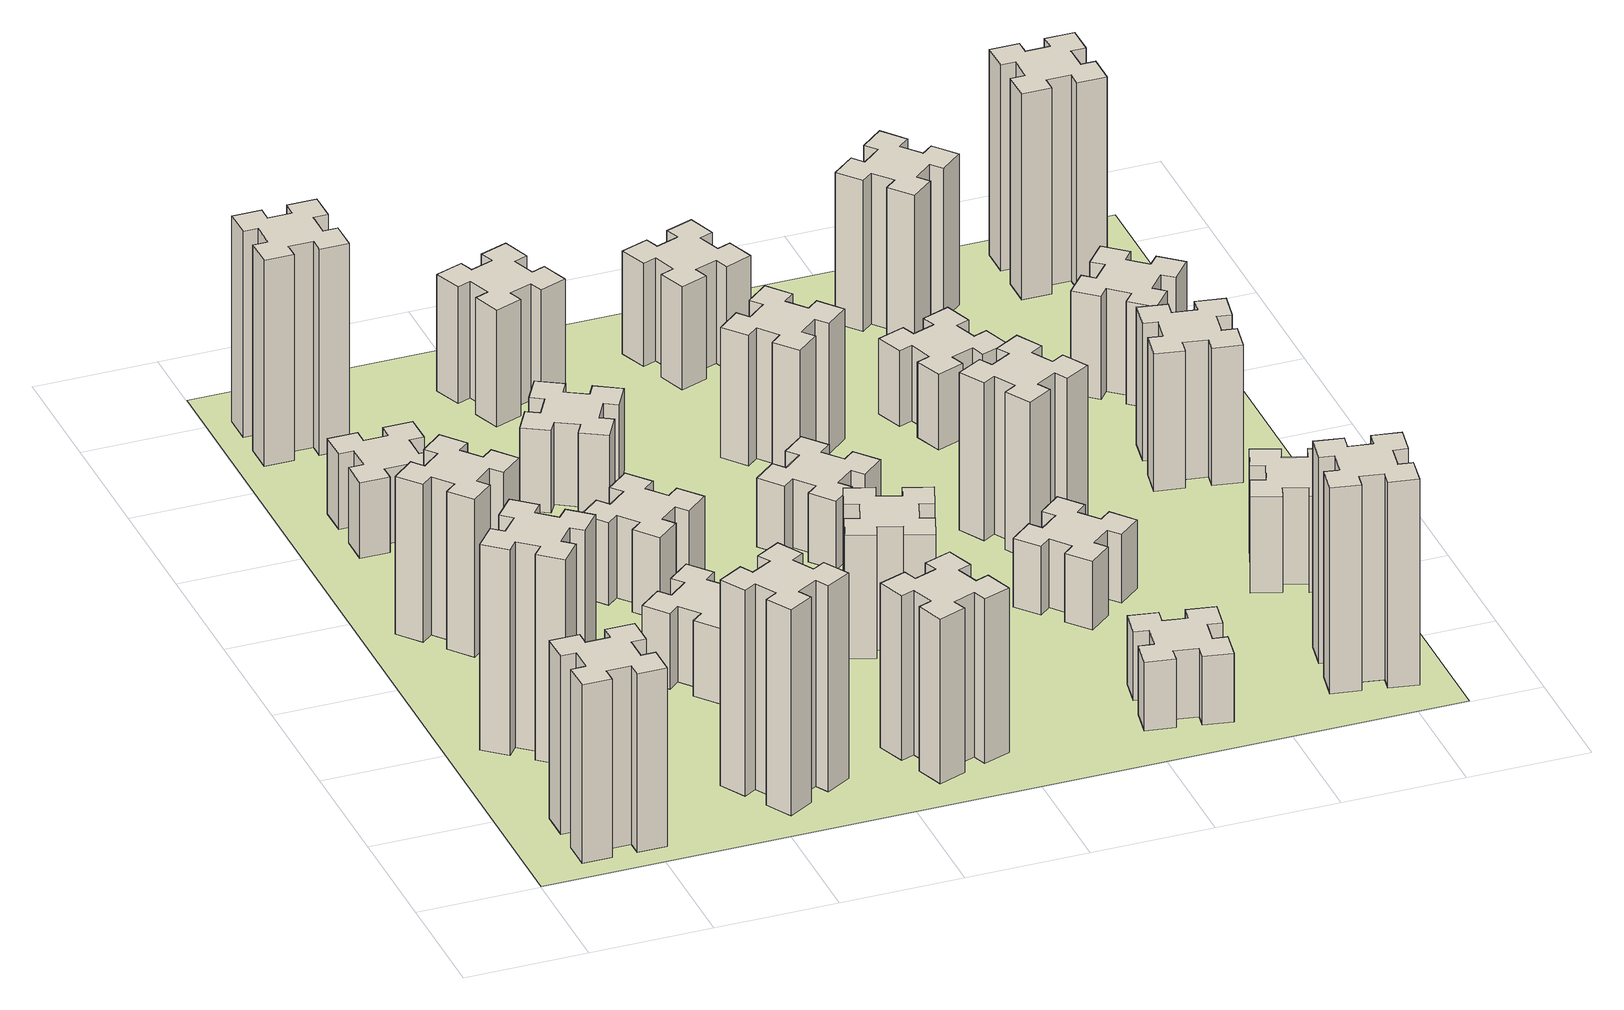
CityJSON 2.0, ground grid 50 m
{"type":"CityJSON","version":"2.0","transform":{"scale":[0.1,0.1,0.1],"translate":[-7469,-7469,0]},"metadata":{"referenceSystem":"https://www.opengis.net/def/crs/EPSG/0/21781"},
"CityObjects":{
"building1":{"type":"Building","attributes":{"class":"1000","function":"1000","usage":"1000","yearOfConstruction":2016,"roofType":"1000","measuredHeight":78,"storeysAboveGround":30,"storeysBelowGround":0},"geometry":[{"type":"Solid","lod":"1","boundaries":[[[[0,1,2,3,4,5,6,7,8,9,10,11,12,13,14,15,16,17,18,19]],[[17,16,20,21]],[[16,15,22,20]],[[15,14,23,22]],[[14,13,24,23]],[[13,12,25,24]],[[12,11,26,25]],[[11,10,27,26]],[[10,9,28,27]],[[9,8,29,28]],[[8,7,30,29]],[[7,6,31,30]],[[6,5,32,31]],[[5,4,33,32]],[[4,3,34,33]],[[3,2,35,34]],[[2,1,36,35]],[[1,0,37,36]],[[0,19,38,37]],[[19,18,39,38]],[[18,17,21,39]],[[24,25,26,27,28,29,30,31,32,33,34,35,36,37,38,39,21,20,22,23]]]]}]},
"building2":{"type":"Building","attributes":{"class":"1000","function":"1000","usage":"1000","yearOfConstruction":2016,"roofType":"1000","measuredHeight":90,"storeysAboveGround":30,"storeysBelowGround":0},"geometry":[{"type":"Solid","lod":"1","boundaries":[[[[40,41,42,43,44,45,46,47,48,49,50,51,52,53,54,55,56,57,58,59]],[[57,56,60,61]],[[56,55,62,60]],[[55,54,63,62]],[[54,53,64,63]],[[53,52,65,64]],[[52,51,66,65]],[[51,50,67,66]],[[50,49,68,67]],[[49,48,69,68]],[[48,47,70,69]],[[47,46,71,70]],[[46,45,72,71]],[[45,44,73,72]],[[44,43,74,73]],[[43,42,75,74]],[[42,41,76,75]],[[41,40,77,76]],[[40,59,78,77]],[[59,58,79,78]],[[58,57,61,79]],[[64,65,66,67,68,69,70,71,72,73,74,75,76,77,78,79,61,60,62,63]]]]}]},
"building3":{"type":"Building","attributes":{"class":"1000","function":"1000","usage":"1000","yearOfConstruction":2016,"roofType":"1000","measuredHeight":69,"storeysAboveGround":30,"storeysBelowGround":0},"geometry":[{"type":"Solid","lod":"1","boundaries":[[[[80,81,82,83,84,85,86,87,88,89,90,91,92,93,94,95,96,97,98,99]],[[97,96,100,101]],[[96,95,102,100]],[[95,94,103,102]],[[94,93,104,103]],[[93,92,105,104]],[[92,91,106,105]],[[91,90,107,106]],[[90,89,108,107]],[[89,88,109,108]],[[88,87,110,109]],[[87,86,111,110]],[[86,85,112,111]],[[85,84,113,112]],[[84,83,114,113]],[[83,82,115,114]],[[82,81,116,115]],[[81,80,117,116]],[[80,99,118,117]],[[99,98,119,118]],[[98,97,101,119]],[[104,105,106,107,108,109,110,111,112,113,114,115,116,117,118,119,101,100,102,103]]]]}]},
"building4":{"type":"Building","attributes":{"class":"1000","function":"1000","usage":"1000","yearOfConstruction":2016,"roofType":"1000","measuredHeight":33,"storeysAboveGround":30,"storeysBelowGround":0},"geometry":[{"type":"Solid","lod":"1","boundaries":[[[[120,121,122,123,124,125,126,127,128,129,130,131,132,133,134,135,136,137,138,139]],[[137,136,140,141]],[[136,135,142,140]],[[135,134,143,142]],[[134,133,144,143]],[[133,132,145,144]],[[132,131,146,145]],[[131,130,147,146]],[[130,129,148,147]],[[129,128,149,148]],[[128,127,150,149]],[[127,126,151,150]],[[126,125,152,151]],[[125,124,153,152]],[[124,123,154,153]],[[123,122,155,154]],[[122,121,156,155]],[[121,120,157,156]],[[120,139,158,157]],[[139,138,159,158]],[[138,137,141,159]],[[144,145,146,147,148,149,150,151,152,153,154,155,156,157,158,159,141,140,142,143]]]]}]},
"building5":{"type":"Building","attributes":{"class":"1000","function":"1000","usage":"1000","yearOfConstruction":2016,"roofType":"1000","measuredHeight":90,"storeysAboveGround":30,"storeysBelowGround":0},"geometry":[{"type":"Solid","lod":"1","boundaries":[[[[160,161,162,163,164,165,166,167,168,169,170,171,172,173,174,175,176,177,178,179]],[[177,176,180,181]],[[176,175,182,180]],[[175,174,183,182]],[[174,173,184,183]],[[173,172,185,184]],[[172,171,186,185]],[[171,170,187,186]],[[170,169,188,187]],[[169,168,189,188]],[[168,167,190,189]],[[167,166,191,190]],[[166,165,192,191]],[[165,164,193,192]],[[164,163,194,193]],[[163,162,195,194]],[[162,161,196,195]],[[161,160,197,196]],[[160,179,198,197]],[[179,178,199,198]],[[178,177,181,199]],[[184,185,186,187,188,189,190,191,192,193,194,195,196,197,198,199,181,180,182,183]]]]}]},
"building6":{"type":"Building","attributes":{"class":"1000","function":"1000","usage":"1000","yearOfConstruction":2016,"roofType":"1000","measuredHeight":90,"storeysAboveGround":30,"storeysBelowGround":0},"geometry":[{"type":"Solid","lod":"1","boundaries":[[[[200,201,202,203,204,205,206,207,208,209,210,211,212,213,214,215,216,217,218,219]],[[217,216,220,221]],[[216,215,222,220]],[[215,214,223,222]],[[214,213,224,223]],[[213,212,225,224]],[[212,211,226,225]],[[211,210,227,226]],[[210,209,228,227]],[[209,208,229,228]],[[208,207,230,229]],[[207,206,231,230]],[[206,205,232,231]],[[205,204,233,232]],[[204,203,234,233]],[[203,202,235,234]],[[202,201,236,235]],[[201,200,237,236]],[[200,219,238,237]],[[219,218,239,238]],[[218,217,221,239]],[[224,225,226,227,228,229,230,231,232,233,234,235,236,237,238,239,221,220,222,223]]]]}]},
"building7":{"type":"Building","attributes":{"class":"1000","function":"1000","usage":"1000","yearOfConstruction":2016,"roofType":"1000","measuredHeight":33,"storeysAboveGround":30,"storeysBelowGround":0},"geometry":[{"type":"Solid","lod":"1","boundaries":[[[[240,241,242,243,244,245,246,247,248,249,250,251,252,253,254,255,256,257,258,259]],[[257,256,260,261]],[[256,255,262,260]],[[255,254,263,262]],[[254,253,264,263]],[[253,252,265,264]],[[252,251,266,265]],[[251,250,267,266]],[[250,249,268,267]],[[249,248,269,268]],[[248,247,270,269]],[[247,246,271,270]],[[246,245,272,271]],[[245,244,273,272]],[[244,243,274,273]],[[243,242,275,274]],[[242,241,276,275]],[[241,240,277,276]],[[240,259,278,277]],[[259,258,279,278]],[[258,257,261,279]],[[264,265,266,267,268,269,270,271,272,273,274,275,276,277,278,279,261,260,262,263]]]]}]},
"building8":{"type":"Building","attributes":{"class":"1000","function":"1000","usage":"1000","yearOfConstruction":2016,"roofType":"1000","measuredHeight":36,"storeysAboveGround":30,"storeysBelowGround":0},"geometry":[{"type":"Solid","lod":"1","boundaries":[[[[280,281,282,283,284,285,286,287,288,289,290,291,292,293,294,295,296,297,298,299]],[[297,296,300,301]],[[296,295,302,300]],[[295,294,303,302]],[[294,293,304,303]],[[293,292,305,304]],[[292,291,306,305]],[[291,290,307,306]],[[290,289,308,307]],[[289,288,309,308]],[[288,287,310,309]],[[287,286,311,310]],[[286,285,312,311]],[[285,284,313,312]],[[284,283,314,313]],[[283,282,315,314]],[[282,281,316,315]],[[281,280,317,316]],[[280,299,318,317]],[[299,298,319,318]],[[298,297,301,319]],[[304,305,306,307,308,309,310,311,312,313,314,315,316,317,318,319,301,300,302,303]]]]}]},
"building9":{"type":"Building","attributes":{"class":"1000","function":"1000","usage":"1000","yearOfConstruction":2016,"roofType":"1000","measuredHeight":72,"storeysAboveGround":30,"storeysBelowGround":0},"geometry":[{"type":"Solid","lod":"1","boundaries":[[[[320,321,322,323,324,325,326,327,328,329,330,331,332,333,334,335,336,337,338,339]],[[337,336,340,341]],[[336,335,342,340]],[[335,334,343,342]],[[334,333,344,343]],[[333,332,345,344]],[[332,331,346,345]],[[331,330,347,346]],[[330,329,348,347]],[[329,328,349,348]],[[328,327,350,349]],[[327,326,351,350]],[[326,325,352,351]],[[325,324,353,352]],[[324,323,354,353]],[[323,322,355,354]],[[322,321,356,355]],[[321,320,357,356]],[[320,339,358,357]],[[339,338,359,358]],[[338,337,341,359]],[[344,345,346,347,348,349,350,351,352,353,354,355,356,357,358,359,341,340,342,343]]]]}]},
"building10":{"type":"Building","attributes":{"class":"1000","function":"1000","usage":"1000","yearOfConstruction":2016,"roofType":"1000","measuredHeight":36,"storeysAboveGround":30,"storeysBelowGround":0},"geometry":[{"type":"Solid","lod":"1","boundaries":[[[[360,361,362,363,364,365,366,367,368,369,370,371,372,373,374,375,376,377,378,379]],[[377,376,380,381]],[[376,375,382,380]],[[375,374,383,382]],[[374,373,384,383]],[[373,372,385,384]],[[372,371,386,385]],[[371,370,387,386]],[[370,369,388,387]],[[369,368,389,388]],[[368,367,390,389]],[[367,366,391,390]],[[366,365,392,391]],[[365,364,393,392]],[[364,363,394,393]],[[363,362,395,394]],[[362,361,396,395]],[[361,360,397,396]],[[360,379,398,397]],[[379,378,399,398]],[[378,377,381,399]],[[384,385,386,387,388,389,390,391,392,393,394,395,396,397,398,399,381,380,382,383]]]]}]},
"building11":{"type":"Building","attributes":{"class":"1000","function":"1000","usage":"1000","yearOfConstruction":2016,"roofType":"1000","measuredHeight":51,"storeysAboveGround":30,"storeysBelowGround":0},"geometry":[{"type":"Solid","lod":"1","boundaries":[[[[400,401,402,403,404,405,406,407,408,409,410,411,412,413,414,415,416,417,418,419]],[[417,416,420,421]],[[416,415,422,420]],[[415,414,423,422]],[[414,413,424,423]],[[413,412,425,424]],[[412,411,426,425]],[[411,410,427,426]],[[410,409,428,427]],[[409,408,429,428]],[[408,407,430,429]],[[407,406,431,430]],[[406,405,432,431]],[[405,404,433,432]],[[404,403,434,433]],[[403,402,435,434]],[[402,401,436,435]],[[401,400,437,436]],[[400,419,438,437]],[[419,418,439,438]],[[418,417,421,439]],[[424,425,426,427,428,429,430,431,432,433,434,435,436,437,438,439,421,420,422,423]]]]}]},
"building12":{"type":"Building","attributes":{"class":"1000","function":"1000","usage":"1000","yearOfConstruction":2016,"roofType":"1000","measuredHeight":54,"storeysAboveGround":30,"storeysBelowGround":0},"geometry":[{"type":"Solid","lod":"1","boundaries":[[[[440,441,442,443,444,445,446,447,448,449,450,451,452,453,454,455,456,457,458,459]],[[457,456,460,461]],[[456,455,462,460]],[[455,454,463,462]],[[454,453,464,463]],[[453,452,465,464]],[[452,451,466,465]],[[451,450,467,466]],[[450,449,468,467]],[[449,448,469,468]],[[448,447,470,469]],[[447,446,471,470]],[[446,445,472,471]],[[445,444,473,472]],[[444,443,474,473]],[[443,442,475,474]],[[442,441,476,475]],[[441,440,477,476]],[[440,459,478,477]],[[459,458,479,478]],[[458,457,461,479]],[[464,465,466,467,468,469,470,471,472,473,474,475,476,477,478,479,461,460,462,463]]]]}]},
"building13":{"type":"Building","attributes":{"class":"1000","function":"1000","usage":"1000","yearOfConstruction":2016,"roofType":"1000","measuredHeight":30,"storeysAboveGround":30,"storeysBelowGround":0},"geometry":[{"type":"Solid","lod":"1","boundaries":[[[[480,481,482,483,484,485,486,487,488,489,490,491,492,493,494,495,496,497,498,499]],[[497,496,500,501]],[[496,495,502,500]],[[495,494,503,502]],[[494,493,504,503]],[[493,492,505,504]],[[492,491,506,505]],[[491,490,507,506]],[[490,489,508,507]],[[489,488,509,508]],[[488,487,510,509]],[[487,486,511,510]],[[486,485,512,511]],[[485,484,513,512]],[[484,483,514,513]],[[483,482,515,514]],[[482,481,516,515]],[[481,480,517,516]],[[480,499,518,517]],[[499,498,519,518]],[[498,497,501,519]],[[504,505,506,507,508,509,510,511,512,513,514,515,516,517,518,519,501,500,502,503]]]]}]},
"building14":{"type":"Building","attributes":{"class":"1000","function":"1000","usage":"1000","yearOfConstruction":2016,"roofType":"1000","measuredHeight":57,"storeysAboveGround":30,"storeysBelowGround":0},"geometry":[{"type":"Solid","lod":"1","boundaries":[[[[520,521,522,523,524,525,526,527,528,529,530,531,532,533,534,535,536,537,538,539]],[[537,536,540,541]],[[536,535,542,540]],[[535,534,543,542]],[[534,533,544,543]],[[533,532,545,544]],[[532,531,546,545]],[[531,530,547,546]],[[530,529,548,547]],[[529,528,549,548]],[[528,527,550,549]],[[527,526,551,550]],[[526,525,552,551]],[[525,524,553,552]],[[524,523,554,553]],[[523,522,555,554]],[[522,521,556,555]],[[521,520,557,556]],[[520,539,558,557]],[[539,538,559,558]],[[538,537,541,559]],[[544,545,546,547,548,549,550,551,552,553,554,555,556,557,558,559,541,540,542,543]]]]}]},
"building15":{"type":"Building","attributes":{"class":"1000","function":"1000","usage":"1000","yearOfConstruction":2016,"roofType":"1000","measuredHeight":30,"storeysAboveGround":30,"storeysBelowGround":0},"geometry":[{"type":"Solid","lod":"1","boundaries":[[[[560,561,562,563,564,565,566,567,568,569,570,571,572,573,574,575,576,577,578,579]],[[577,576,580,581]],[[576,575,582,580]],[[575,574,583,582]],[[574,573,584,583]],[[573,572,585,584]],[[572,571,586,585]],[[571,570,587,586]],[[570,569,588,587]],[[569,568,589,588]],[[568,567,590,589]],[[567,566,591,590]],[[566,565,592,591]],[[565,564,593,592]],[[564,563,594,593]],[[563,562,595,594]],[[562,561,596,595]],[[561,560,597,596]],[[560,579,598,597]],[[579,578,599,598]],[[578,577,581,599]],[[584,585,586,587,588,589,590,591,592,593,594,595,596,597,598,599,581,580,582,583]]]]}]},
"building16":{"type":"Building","attributes":{"class":"1000","function":"1000","usage":"1000","yearOfConstruction":2016,"roofType":"1000","measuredHeight":45,"storeysAboveGround":30,"storeysBelowGround":0},"geometry":[{"type":"Solid","lod":"1","boundaries":[[[[600,601,602,603,604,605,606,607,608,609,610,611,612,613,614,615,616,617,618,619]],[[617,616,620,621]],[[616,615,622,620]],[[615,614,623,622]],[[614,613,624,623]],[[613,612,625,624]],[[612,611,626,625]],[[611,610,627,626]],[[610,609,628,627]],[[609,608,629,628]],[[608,607,630,629]],[[607,606,631,630]],[[606,605,632,631]],[[605,604,633,632]],[[604,603,634,633]],[[603,602,635,634]],[[602,601,636,635]],[[601,600,637,636]],[[600,619,638,637]],[[619,618,639,638]],[[618,617,621,639]],[[624,625,626,627,628,629,630,631,632,633,634,635,636,637,638,639,621,620,622,623]]]]}]},
"building17":{"type":"Building","attributes":{"class":"1000","function":"1000","usage":"1000","yearOfConstruction":2016,"roofType":"1000","measuredHeight":30,"storeysAboveGround":30,"storeysBelowGround":0},"geometry":[{"type":"Solid","lod":"1","boundaries":[[[[640,641,642,643,644,645,646,647,648,649,650,651,652,653,654,655,656,657,658,659]],[[657,656,660,661]],[[656,655,662,660]],[[655,654,663,662]],[[654,653,664,663]],[[653,652,665,664]],[[652,651,666,665]],[[651,650,667,666]],[[650,649,668,667]],[[649,648,669,668]],[[648,647,670,669]],[[647,646,671,670]],[[646,645,672,671]],[[645,644,673,672]],[[644,643,674,673]],[[643,642,675,674]],[[642,641,676,675]],[[641,640,677,676]],[[640,659,678,677]],[[659,658,679,678]],[[658,657,661,679]],[[664,665,666,667,668,669,670,671,672,673,674,675,676,677,678,679,661,660,662,663]]]]}]},
"building18":{"type":"Building","attributes":{"class":"1000","function":"1000","usage":"1000","yearOfConstruction":2016,"roofType":"1000","measuredHeight":69,"storeysAboveGround":30,"storeysBelowGround":0},"geometry":[{"type":"Solid","lod":"1","boundaries":[[[[680,681,682,683,684,685,686,687,688,689,690,691,692,693,694,695,696,697,698,699]],[[697,696,700,701]],[[696,695,702,700]],[[695,694,703,702]],[[694,693,704,703]],[[693,692,705,704]],[[692,691,706,705]],[[691,690,707,706]],[[690,689,708,707]],[[689,688,709,708]],[[688,687,710,709]],[[687,686,711,710]],[[686,685,712,711]],[[685,684,713,712]],[[684,683,714,713]],[[683,682,715,714]],[[682,681,716,715]],[[681,680,717,716]],[[680,699,718,717]],[[699,698,719,718]],[[698,697,701,719]],[[704,705,706,707,708,709,710,711,712,713,714,715,716,717,718,719,701,700,702,703]]]]}]},
"building19":{"type":"Building","attributes":{"class":"1000","function":"1000","usage":"1000","yearOfConstruction":2016,"roofType":"1000","measuredHeight":33,"storeysAboveGround":30,"storeysBelowGround":0},"geometry":[{"type":"Solid","lod":"1","boundaries":[[[[720,721,722,723,724,725,726,727,728,729,730,731,732,733,734,735,736,737,738,739]],[[737,736,740,741]],[[736,735,742,740]],[[735,734,743,742]],[[734,733,744,743]],[[733,732,745,744]],[[732,731,746,745]],[[731,730,747,746]],[[730,729,748,747]],[[729,728,749,748]],[[728,727,750,749]],[[727,726,751,750]],[[726,725,752,751]],[[725,724,753,752]],[[724,723,754,753]],[[723,722,755,754]],[[722,721,756,755]],[[721,720,757,756]],[[720,739,758,757]],[[739,738,759,758]],[[738,737,741,759]],[[744,745,746,747,748,749,750,751,752,753,754,755,756,757,758,759,741,740,742,743]]]]}]},
"building20":{"type":"Building","attributes":{"class":"1000","function":"1000","usage":"1000","yearOfConstruction":2016,"roofType":"1000","measuredHeight":90,"storeysAboveGround":30,"storeysBelowGround":0},"geometry":[{"type":"Solid","lod":"1","boundaries":[[[[760,761,762,763,764,765,766,767,768,769,770,771,772,773,774,775,776,777,778,779]],[[777,776,780,781]],[[776,775,782,780]],[[775,774,783,782]],[[774,773,784,783]],[[773,772,785,784]],[[772,771,786,785]],[[771,770,787,786]],[[770,769,788,787]],[[769,768,789,788]],[[768,767,790,789]],[[767,766,791,790]],[[766,765,792,791]],[[765,764,793,792]],[[764,763,794,793]],[[763,762,795,794]],[[762,761,796,795]],[[761,760,797,796]],[[760,779,798,797]],[[779,778,799,798]],[[778,777,781,799]],[[784,785,786,787,788,789,790,791,792,793,794,795,796,797,798,799,781,780,782,783]]]]}]},
"building21":{"type":"Building","attributes":{"class":"1000","function":"1000","usage":"1000","yearOfConstruction":2016,"roofType":"1000","measuredHeight":66,"storeysAboveGround":30,"storeysBelowGround":0},"geometry":[{"type":"Solid","lod":"1","boundaries":[[[[800,801,802,803,804,805,806,807,808,809,810,811,812,813,814,815,816,817,818,819]],[[817,816,820,821]],[[816,815,822,820]],[[815,814,823,822]],[[814,813,824,823]],[[813,812,825,824]],[[812,811,826,825]],[[811,810,827,826]],[[810,809,828,827]],[[809,808,829,828]],[[808,807,830,829]],[[807,806,831,830]],[[806,805,832,831]],[[805,804,833,832]],[[804,803,834,833]],[[803,802,835,834]],[[802,801,836,835]],[[801,800,837,836]],[[800,819,838,837]],[[819,818,839,838]],[[818,817,821,839]],[[824,825,826,827,828,829,830,831,832,833,834,835,836,837,838,839,821,820,822,823]]]]}]},
"building22":{"type":"Building","attributes":{"class":"1000","function":"1000","usage":"1000","yearOfConstruction":2016,"roofType":"1000","measuredHeight":42,"storeysAboveGround":30,"storeysBelowGround":0},"geometry":[{"type":"Solid","lod":"1","boundaries":[[[[840,841,842,843,844,845,846,847,848,849,850,851,852,853,854,855,856,857,858,859]],[[857,856,860,861]],[[856,855,862,860]],[[855,854,863,862]],[[854,853,864,863]],[[853,852,865,864]],[[852,851,866,865]],[[851,850,867,866]],[[850,849,868,867]],[[849,848,869,868]],[[848,847,870,869]],[[847,846,871,870]],[[846,845,872,871]],[[845,844,873,872]],[[844,843,874,873]],[[843,842,875,874]],[[842,841,876,875]],[[841,840,877,876]],[[840,859,878,877]],[[859,858,879,878]],[[858,857,861,879]],[[864,865,866,867,868,869,870,871,872,873,874,875,876,877,878,879,861,860,862,863]]]]}]},
"building23":{"type":"Building","attributes":{"class":"1000","function":"1000","usage":"1000","yearOfConstruction":2016,"roofType":"1000","measuredHeight":60,"storeysAboveGround":30,"storeysBelowGround":0},"geometry":[{"type":"Solid","lod":"1","boundaries":[[[[880,881,882,883,884,885,886,887,888,889,890,891,892,893,894,895,896,897,898,899]],[[897,896,900,901]],[[896,895,902,900]],[[895,894,903,902]],[[894,893,904,903]],[[893,892,905,904]],[[892,891,906,905]],[[891,890,907,906]],[[890,889,908,907]],[[889,888,909,908]],[[888,887,910,909]],[[887,886,911,910]],[[886,885,912,911]],[[885,884,913,912]],[[884,883,914,913]],[[883,882,915,914]],[[882,881,916,915]],[[881,880,917,916]],[[880,899,918,917]],[[899,898,919,918]],[[898,897,901,919]],[[904,905,906,907,908,909,910,911,912,913,914,915,916,917,918,919,901,900,902,903]]]]}]},
"building24":{"type":"Building","attributes":{"class":"1000","function":"1000","usage":"1000","yearOfConstruction":2016,"roofType":"1000","measuredHeight":45,"storeysAboveGround":30,"storeysBelowGround":0},"geometry":[{"type":"Solid","lod":"1","boundaries":[[[[920,921,922,923,924,925,926,927,928,929,930,931,932,933,934,935,936,937,938,939]],[[937,936,940,941]],[[936,935,942,940]],[[935,934,943,942]],[[934,933,944,943]],[[933,932,945,944]],[[932,931,946,945]],[[931,930,947,946]],[[930,929,948,947]],[[929,928,949,948]],[[928,927,950,949]],[[927,926,951,950]],[[926,925,952,951]],[[925,924,953,952]],[[924,923,954,953]],[[923,922,955,954]],[[922,921,956,955]],[[921,920,957,956]],[[920,939,958,957]],[[939,938,959,958]],[[938,937,941,959]],[[944,945,946,947,948,949,950,951,952,953,954,955,956,957,958,959,941,940,942,943]]]]}]},
"building25":{"type":"Building","attributes":{"class":"1000","function":"1000","usage":"1000","yearOfConstruction":2016,"roofType":"1000","measuredHeight":90,"storeysAboveGround":30,"storeysBelowGround":0},"geometry":[{"type":"Solid","lod":"1","boundaries":[[[[960,961,962,963,964,965,966,967,968,969,970,971,972,973,974,975,976,977,978,979]],[[977,976,980,981]],[[976,975,982,980]],[[975,974,983,982]],[[974,973,984,983]],[[973,972,985,984]],[[972,971,986,985]],[[971,970,987,986]],[[970,969,988,987]],[[969,968,989,988]],[[968,967,990,989]],[[967,966,991,990]],[[966,965,992,991]],[[965,964,993,992]],[[964,963,994,993]],[[963,962,995,994]],[[962,961,996,995]],[[961,960,997,996]],[[960,979,998,997]],[[979,978,999,998]],[[978,977,981,999]],[[984,985,986,987,988,989,990,991,992,993,994,995,996,997,998,999,981,980,982,983]]]]}]},
"landuse1":{"type":"LandUse","attributes":{"name":"plot1","function":"1010"},"geometry":[{"type":"MultiSurface","lod":"1","boundaries":[[[1000,1001,1002,1003]]]}]}
},
"vertices":[
[265,325,0],[265,225,0],[205,225,0],[205,105,0],[325,105,0],[325,165,0],[425,165,0],[425,105,0],[545,105,0],[545,225,0],[485,225,0],[485,325,0],[545,325,0],[545,445,0],[425,445,0],[425,385,0],[325,385,0],[325,445,0],[205,445,0],[205,325,0],[325,385,780],[325,445,780],[425,385,780],[425,445,780],[545,445,780],[545,325,780],[485,325,780],[485,225,780],[545,225,780],[545,105,780],[425,105,780],[425,165,780],[325,165,780],[325,105,780],[205,105,780],[205,225,780],[265,225,780],[265,325,780],[205,325,780],[205,445,780],
[484,1067,0],[408,1132,0],[446,1178,0],[354,1255,0],[277,1163,0],[323,1124,0],[259,1048,0],[213,1086,0],[136,994,0],[228,917,0],[266,963,0],[343,899,0],[304,853,0],[396,776,0],[473,868,0],[427,906,0],[492,983,0],[538,944,0],[615,1036,0],[523,1113,0],[492,983,900],[538,944,900],[427,906,900],[473,868,900],[396,776,900],[304,853,900],[343,899,900],[266,963,900],[228,917,900],[136,994,900],[213,1086,900],[259,1048,900],[323,1124,900],[277,1163,900],[354,1255,900],[446,1178,900],[408,1132,900],[484,1067,900],[523,1113,900],[615,1036,900],
[492,1888,0],[427,1964,0],[473,2003,0],[396,2095,0],[304,2018,0],[343,1972,0],[266,1907,0],[228,1953,0],[136,1876,0],[213,1784,0],[259,1823,0],[323,1746,0],[277,1708,0],[354,1616,0],[446,1693,0],[408,1739,0],[484,1803,0],[523,1757,0],[615,1834,0],[538,1926,0],[484,1803,690],[523,1757,690],[408,1739,690],[446,1693,690],[354,1616,690],[277,1708,690],[323,1746,690],[259,1823,690],[213,1784,690],[136,1876,690],[228,1953,690],[266,1907,690],[343,1972,690],[304,2018,690],[396,2095,690],[473,2003,690],[427,1964,690],[492,1888,690],[538,1926,690],[615,1834,690],
[485,2545,0],[485,2645,0],[545,2645,0],[545,2765,0],[425,2765,0],[425,2705,0],[325,2705,0],[325,2765,0],[205,2765,0],[205,2645,0],[265,2645,0],[265,2545,0],[205,2545,0],[205,2425,0],[325,2425,0],[325,2485,0],[425,2485,0],[425,2425,0],[545,2425,0],[545,2545,0],[425,2485,330],[425,2425,330],[325,2485,330],[325,2425,330],[205,2425,330],[205,2545,330],[265,2545,330],[265,2645,330],[205,2645,330],[205,2765,330],[325,2765,330],[325,2705,330],[425,2705,330],[425,2765,330],[545,2765,330],[545,2645,330],[485,2645,330],[485,2545,330],[545,2545,330],[545,2425,330],
[1127,255,0],[1214,305,0],[1244,253,0],[1348,313,0],[1288,417,0],[1236,387,0],[1186,474,0],[1238,504,0],[1178,608,0],[1074,548,0],[1104,496,0],[1017,446,0],[987,498,0],[883,438,0],[943,334,0],[995,364,0],[1045,277,0],[993,247,0],[1053,143,0],[1157,203,0],[1045,277,900],[993,247,900],[995,364,900],[943,334,900],[883,438,900],[987,498,900],[1017,446,900],[1104,496,900],[1074,548,900],[1178,608,900],[1238,504,900],[1186,474,900],[1236,387,900],[1288,417,900],[1348,313,900],[1244,253,900],[1214,305,900],[1127,255,900],[1157,203,900],[1053,143,900],
[225,3225,0],[325,3225,0],[325,3165,0],[445,3165,0],[445,3285,0],[385,3285,0],[385,3385,0],[445,3385,0],[445,3505,0],[325,3505,0],[325,3445,0],[225,3445,0],[225,3505,0],[105,3505,0],[105,3385,0],[165,3385,0],[165,3285,0],[105,3285,0],[105,3165,0],[225,3165,0],[165,3285,900],[105,3285,900],[165,3385,900],[105,3385,900],[105,3505,900],[225,3505,900],[225,3445,900],[325,3445,900],[325,3505,900],[445,3505,900],[445,3385,900],[385,3385,900],[385,3285,900],[445,3285,900],[445,3165,900],[325,3165,900],[325,3225,900],[225,3225,900],[225,3165,900],[105,3165,900],
[1083,1332,0],[1006,1267,0],[968,1313,0],[876,1236,0],[953,1144,0],[999,1183,0],[1063,1106,0],[1017,1068,0],[1094,976,0],[1186,1053,0],[1148,1099,0],[1224,1163,0],[1263,1117,0],[1355,1194,0],[1278,1286,0],[1232,1248,0],[1167,1324,0],[1213,1363,0],[1136,1455,0],[1044,1378,0],[1167,1324,330],[1213,1363,330],[1232,1248,330],[1278,1286,330],[1355,1194,330],[1263,1117,330],[1224,1163,330],[1148,1099,330],[1186,1053,330],[1094,976,330],[1017,1068,330],[1063,1106,330],[999,1183,330],[953,1144,330],[876,1236,330],[968,1313,330],[1006,1267,330],[1083,1332,330],[1044,1378,330],[1136,1455,330],
[1083,1972,0],[1006,1907,0],[968,1953,0],[876,1876,0],[953,1784,0],[999,1823,0],[1063,1746,0],[1017,1708,0],[1094,1616,0],[1186,1693,0],[1148,1739,0],[1224,1803,0],[1263,1757,0],[1355,1834,0],[1278,1926,0],[1232,1888,0],[1167,1964,0],[1213,2003,0],[1136,2095,0],[1044,2018,0],[1167,1964,360],[1213,2003,360],[1232,1888,360],[1278,1926,360],[1355,1834,360],[1263,1757,360],[1224,1803,360],[1148,1739,360],[1186,1693,360],[1094,1616,360],[1017,1708,360],[1063,1746,360],[999,1823,360],[953,1784,360],[876,1876,360],[968,1953,360],[1006,1907,360],[1083,1972,360],[1044,2018,360],[1136,2095,360],
[1765,496,0],[1671,462,0],[1650,518,0],[1537,477,0],[1579,364,0],[1635,385,0],[1669,291,0],[1613,270,0],[1654,157,0],[1767,199,0],[1746,255,0],[1840,289,0],[1860,233,0],[1973,274,0],[1932,387,0],[1876,366,0],[1842,460,0],[1898,480,0],[1857,593,0],[1744,552,0],[1842,460,720],[1898,480,720],[1876,366,720],[1932,387,720],[1973,274,720],[1860,233,720],[1840,289,720],[1746,255,720],[1767,199,720],[1654,157,720],[1613,270,720],[1669,291,720],[1635,385,720],[1579,364,720],[1537,477,720],[1650,518,720],[1671,462,720],[1765,496,720],[1744,552,720],[1857,593,720],
[1017,2525,0],[1104,2475,0],[1074,2423,0],[1178,2363,0],[1238,2467,0],[1186,2497,0],[1236,2584,0],[1288,2554,0],[1348,2658,0],[1244,2718,0],[1214,2666,0],[1127,2716,0],[1157,2768,0],[1053,2828,0],[993,2724,0],[1045,2694,0],[995,2607,0],[943,2637,0],[883,2533,0],[987,2473,0],[995,2607,360],[943,2637,360],[1045,2694,360],[993,2724,360],[1053,2828,360],[1157,2768,360],[1127,2716,360],[1214,2666,360],[1244,2718,360],[1348,2658,360],[1288,2554,360],[1236,2584,360],[1186,2497,360],[1238,2467,360],[1178,2363,360],[1074,2423,360],[1104,2475,360],[1017,2525,360],[987,2473,360],[883,2533,360],
[995,3345,0],[1029,3251,0],[973,3230,0],[1014,3117,0],[1127,3159,0],[1106,3215,0],[1200,3249,0],[1220,3193,0],[1333,3234,0],[1292,3347,0],[1236,3326,0],[1202,3420,0],[1258,3440,0],[1217,3553,0],[1104,3512,0],[1125,3456,0],[1031,3422,0],[1010,3478,0],[897,3437,0],[939,3324,0],[1031,3422,510],[1010,3478,510],[1125,3456,510],[1104,3512,510],[1217,3553,510],[1258,3440,510],[1202,3420,510],[1236,3326,510],[1292,3347,510],[1333,3234,510],[1220,3193,510],[1200,3249,510],[1106,3215,510],[1127,3159,510],[1014,3117,510],[973,3230,510],[1029,3251,510],[995,3345,510],[939,3324,510],[897,3437,510],
[1769,1300,0],[1735,1206,0],[1679,1227,0],[1637,1114,0],[1750,1073,0],[1771,1129,0],[1865,1095,0],[1844,1039,0],[1957,997,0],[1998,1110,0],[1942,1131,0],[1976,1225,0],[2032,1204,0],[2073,1317,0],[1960,1358,0],[1940,1302,0],[1846,1336,0],[1867,1392,0],[1754,1433,0],[1713,1320,0],[1846,1336,540],[1867,1392,540],[1940,1302,540],[1960,1358,540],[2073,1317,540],[2032,1204,540],[1976,1225,540],[1942,1131,540],[1998,1110,540],[1957,997,540],[1844,1039,540],[1865,1095,540],[1771,1129,540],[1750,1073,540],[1637,1114,540],[1679,1227,540],[1735,1206,540],[1769,1300,540],[1713,1320,540],[1754,1433,540],
[1972,1988,0],[1907,2064,0],[1953,2103,0],[1876,2195,0],[1784,2118,0],[1823,2072,0],[1746,2007,0],[1708,2053,0],[1616,1976,0],[1693,1884,0],[1739,1923,0],[1803,1846,0],[1757,1808,0],[1834,1716,0],[1926,1793,0],[1888,1839,0],[1964,1903,0],[2003,1857,0],[2095,1934,0],[2018,2026,0],[1964,1903,300],[2003,1857,300],[1888,1839,300],[1926,1793,300],[1834,1716,300],[1757,1808,300],[1803,1846,300],[1739,1923,300],[1693,1884,300],[1616,1976,300],[1708,2053,300],[1746,2007,300],[1823,2072,300],[1784,2118,300],[1876,2195,300],[1953,2103,300],[1907,2064,300],[1972,1988,300],[2018,2026,300],[2095,1934,300],
[1988,2479,0],[2064,2543,0],[2103,2497,0],[2195,2574,0],[2118,2666,0],[2072,2628,0],[2007,2704,0],[2053,2743,0],[1976,2835,0],[1884,2758,0],[1923,2712,0],[1846,2647,0],[1808,2693,0],[1716,2616,0],[1793,2524,0],[1839,2563,0],[1903,2486,0],[1857,2448,0],[1934,2356,0],[2026,2433,0],[1903,2486,570],[1857,2448,570],[1839,2563,570],[1793,2524,570],[1716,2616,570],[1808,2693,570],[1846,2647,570],[1923,2712,570],[1884,2758,570],[1976,2835,570],[2053,2743,570],[2007,2704,570],[2072,2628,570],[2118,2666,570],[2195,2574,570],[2103,2497,570],[2064,2543,570],[1988,2479,570],[2026,2433,570],[1934,2356,570],
[2596,444,0],[2578,345,0],[2519,356,0],[2498,237,0],[2617,217,0],[2627,276,0],[2725,258,0],[2715,199,0],[2833,178,0],[2854,297,0],[2795,307,0],[2812,405,0],[2871,395,0],[2892,513,0],[2774,534,0],[2764,475,0],[2665,492,0],[2676,551,0],[2557,572,0],[2537,454,0],[2665,492,300],[2676,551,300],[2764,475,300],[2774,534,300],[2892,513,300],[2871,395,300],[2812,405,300],[2795,307,300],[2854,297,300],[2833,178,300],[2715,199,300],[2725,258,300],[2627,276,300],[2617,217,300],[2498,237,300],[2519,356,300],[2578,345,300],[2596,444,300],[2537,454,300],[2557,572,300],
[1865,3456,0],[1771,3422,0],[1750,3478,0],[1637,3437,0],[1679,3324,0],[1735,3345,0],[1769,3251,0],[1713,3230,0],[1754,3117,0],[1867,3159,0],[1846,3215,0],[1940,3249,0],[1960,3193,0],[2073,3234,0],[2032,3347,0],[1976,3326,0],[1942,3420,0],[1998,3440,0],[1957,3553,0],[1844,3512,0],[1942,3420,450],[1998,3440,450],[1976,3326,450],[2032,3347,450],[2073,3234,450],[1960,3193,450],[1940,3249,450],[1846,3215,450],[1867,3159,450],[1754,3117,450],[1713,3230,450],[1769,3251,450],[1735,3345,450],[1679,3324,450],[1637,3437,450],[1750,3478,450],[1771,3422,450],[1865,3456,450],[1844,3512,450],[1957,3553,450],
[2628,1099,0],[2704,1163,0],[2743,1117,0],[2835,1194,0],[2758,1286,0],[2712,1248,0],[2647,1324,0],[2693,1363,0],[2616,1455,0],[2524,1378,0],[2563,1332,0],[2486,1267,0],[2448,1313,0],[2356,1236,0],[2433,1144,0],[2479,1183,0],[2543,1106,0],[2497,1068,0],[2574,976,0],[2666,1053,0],[2543,1106,300],[2497,1068,300],[2479,1183,300],[2433,1144,300],[2356,1236,300],[2448,1313,300],[2486,1267,300],[2563,1332,300],[2524,1378,300],[2616,1455,300],[2693,1363,300],[2647,1324,300],[2712,1248,300],[2758,1286,300],[2835,1194,300],[2743,1117,300],[2704,1163,300],[2628,1099,300],[2666,1053,300],[2574,976,300],
[2475,1744,0],[2525,1657,0],[2473,1627,0],[2533,1523,0],[2637,1583,0],[2607,1635,0],[2694,1685,0],[2724,1633,0],[2828,1693,0],[2768,1797,0],[2716,1767,0],[2666,1854,0],[2718,1884,0],[2658,1988,0],[2554,1928,0],[2584,1876,0],[2497,1826,0],[2467,1878,0],[2363,1818,0],[2423,1714,0],[2497,1826,690],[2467,1878,690],[2584,1876,690],[2554,1928,690],[2658,1988,690],[2718,1884,690],[2666,1854,690],[2716,1767,690],[2768,1797,690],[2828,1693,690],[2724,1633,690],[2694,1685,690],[2607,1635,690],[2637,1583,690],[2533,1523,690],[2473,1627,690],[2525,1657,690],[2475,1744,690],[2423,1714,690],[2363,1818,690],
[2586,2475,0],[2680,2509,0],[2700,2453,0],[2813,2494,0],[2772,2607,0],[2716,2586,0],[2682,2680,0],[2738,2700,0],[2697,2813,0],[2584,2772,0],[2605,2716,0],[2511,2682,0],[2490,2738,0],[2377,2697,0],[2419,2584,0],[2475,2605,0],[2509,2511,0],[2453,2490,0],[2494,2377,0],[2607,2419,0],[2509,2511,330],[2453,2490,330],[2475,2605,330],[2419,2584,330],[2377,2697,330],[2490,2738,330],[2511,2682,330],[2605,2716,330],[2584,2772,330],[2697,2813,330],[2738,2700,330],[2682,2680,330],[2716,2586,330],[2772,2607,330],[2813,2494,330],[2700,2453,330],[2680,2509,330],[2586,2475,330],[2607,2419,330],[2494,2377,330],
[3504,475,0],[3405,492,0],[3416,551,0],[3297,572,0],[3277,454,0],[3336,444,0],[3318,345,0],[3259,356,0],[3238,237,0],[3357,217,0],[3367,276,0],[3465,258,0],[3455,199,0],[3573,178,0],[3594,297,0],[3535,307,0],[3552,405,0],[3611,395,0],[3632,513,0],[3514,534,0],[3552,405,900],[3611,395,900],[3535,307,900],[3594,297,900],[3573,178,900],[3455,199,900],[3465,258,900],[3367,276,900],[3357,217,900],[3238,237,900],[3259,356,900],[3318,345,900],[3336,444,900],[3277,454,900],[3297,572,900],[3416,551,900],[3405,492,900],[3504,475,900],[3514,534,900],[3632,513,900],
[2812,3368,0],[2747,3444,0],[2793,3483,0],[2716,3575,0],[2624,3498,0],[2663,3452,0],[2586,3387,0],[2548,3433,0],[2456,3356,0],[2533,3264,0],[2579,3303,0],[2643,3226,0],[2597,3188,0],[2674,3096,0],[2766,3173,0],[2728,3219,0],[2804,3283,0],[2843,3237,0],[2935,3314,0],[2858,3406,0],[2804,3283,660],[2843,3237,660],[2728,3219,660],[2766,3173,660],[2674,3096,660],[2597,3188,660],[2643,3226,660],[2579,3303,660],[2533,3264,660],[2456,3356,660],[2548,3433,660],[2586,3387,660],[2663,3452,660],[2624,3498,660],[2716,3575,660],[2793,3483,660],[2747,3444,660],[2812,3368,660],[2858,3406,660],[2935,3314,660],
[3351,1029,0],[3445,995,0],[3424,939,0],[3537,897,0],[3578,1010,0],[3522,1031,0],[3556,1125,0],[3612,1104,0],[3653,1217,0],[3540,1258,0],[3520,1202,0],[3426,1236,0],[3447,1292,0],[3334,1333,0],[3293,1220,0],[3349,1200,0],[3315,1106,0],[3259,1127,0],[3217,1014,0],[3330,973,0],[3315,1106,420],[3259,1127,420],[3349,1200,420],[3293,1220,420],[3334,1333,420],[3447,1292,420],[3426,1236,420],[3520,1202,420],[3540,1258,420],[3653,1217,420],[3612,1104,420],[3556,1125,420],[3522,1031,420],[3578,1010,420],[3537,897,420],[3424,939,420],[3445,995,420],[3351,1029,420],[3330,973,420],[3217,1014,420],
[3267,1856,0],[3365,1838,0],[3355,1779,0],[3473,1758,0],[3494,1877,0],[3435,1887,0],[3452,1985,0],[3511,1975,0],[3532,2093,0],[3414,2114,0],[3404,2055,0],[3305,2072,0],[3316,2131,0],[3197,2152,0],[3177,2034,0],[3236,2024,0],[3218,1925,0],[3159,1936,0],[3138,1817,0],[3257,1797,0],[3218,1925,600],[3159,1936,600],[3236,2024,600],[3177,2034,600],[3197,2152,600],[3316,2131,600],[3305,2072,600],[3404,2055,600],[3414,2114,600],[3532,2093,600],[3511,1975,600],[3452,1985,600],[3435,1887,600],[3494,1877,600],[3473,1758,600],[3355,1779,600],[3365,1838,600],[3267,1856,600],[3257,1797,600],[3138,1817,600],
[3444,2647,0],[3368,2712,0],[3406,2758,0],[3314,2835,0],[3237,2743,0],[3283,2704,0],[3219,2628,0],[3173,2666,0],[3096,2574,0],[3188,2497,0],[3226,2543,0],[3303,2479,0],[3264,2433,0],[3356,2356,0],[3433,2448,0],[3387,2486,0],[3452,2563,0],[3498,2524,0],[3575,2616,0],[3483,2693,0],[3452,2563,450],[3498,2524,450],[3387,2486,450],[3433,2448,450],[3356,2356,450],[3264,2433,450],[3303,2479,450],[3226,2543,450],[3188,2497,450],[3096,2574,450],[3173,2666,450],[3219,2628,450],[3283,2704,450],[3237,2743,450],[3314,2835,450],[3406,2758,450],[3368,2712,450],[3444,2647,450],[3483,2693,450],[3575,2616,450],
[3285,3325,0],[3385,3325,0],[3385,3265,0],[3505,3265,0],[3505,3385,0],[3445,3385,0],[3445,3485,0],[3505,3485,0],[3505,3605,0],[3385,3605,0],[3385,3545,0],[3285,3545,0],[3285,3605,0],[3165,3605,0],[3165,3485,0],[3225,3485,0],[3225,3385,0],[3165,3385,0],[3165,3265,0],[3285,3265,0],[3225,3385,900],[3165,3385,900],[3225,3485,900],[3165,3485,900],[3165,3605,900],[3285,3605,900],[3285,3545,900],[3385,3545,900],[3385,3605,900],[3505,3605,900],[3505,3485,900],[3445,3485,900],[3445,3385,900],[3505,3385,900],[3505,3265,900],[3385,3265,900],[3385,3325,900],[3285,3325,900],[3285,3265,900],[3165,3265,900],
[5,3705,0],[3705,3705,0],[3705,5,0],[5,5,0]
]}
